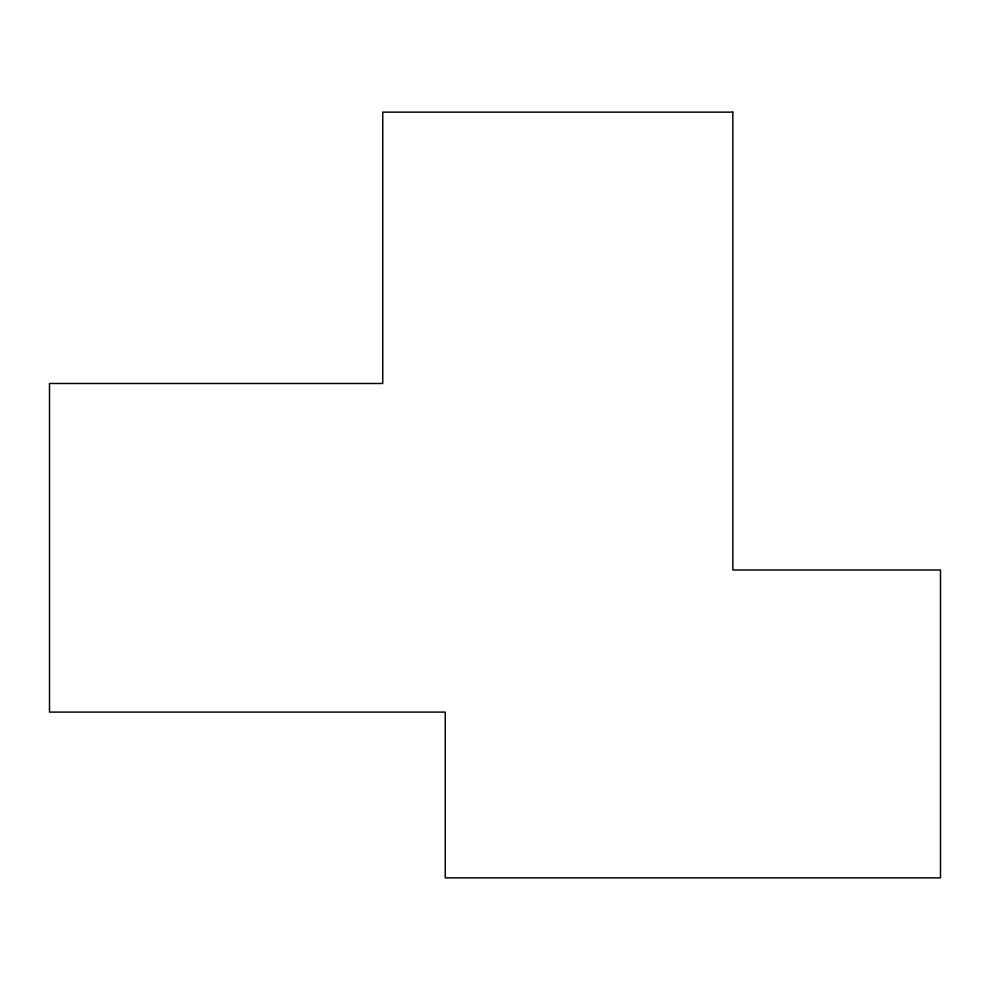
<?xml version="1.0" encoding="UTF-8"?>
<svg xmlns="http://www.w3.org/2000/svg" width="990" height="990" viewBox="0 0 990 990"><rect width="100%" height="100%" fill="white"/><g stroke="black" fill="none" stroke-linecap="round" stroke-linejoin="round"><path stroke-width="1.49" d="M732.835 112.13L382.746 112.13L382.746 383.476L49.5 383.476L49.5 712.095L445.253 712.095L445.253 877.87L940.5 877.87L940.5 569.98L732.835 569.98L732.835 112.13"/></g></svg>
